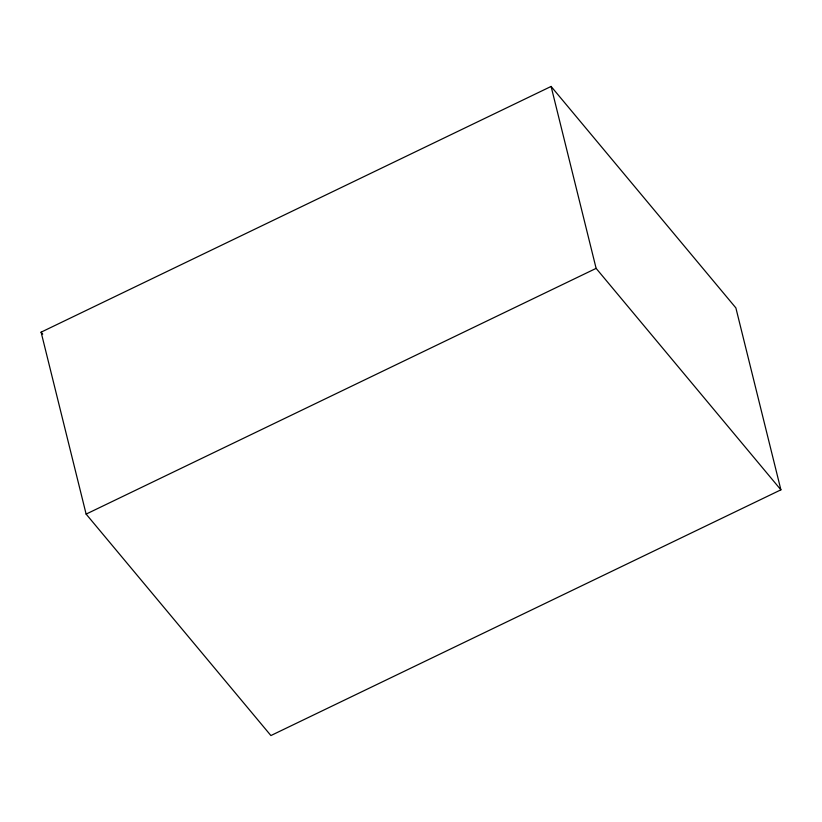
<?xml version="1.0" encoding="UTF-8"?>
<svg xmlns="http://www.w3.org/2000/svg" width="822" height="822" viewBox="0 0 822 822"><rect width="100%" height="100%" fill="white"/><g stroke="black" fill="none" stroke-linecap="round" stroke-linejoin="round"><path stroke-width="1.23" d="M41.1 332.17L551.1 86.444L735.875 307.901L780.9 489.83L270.9 735.556L86.125 514.099L41.1 332.17L42.744 334.133M86.125 514.099L596.125 268.373L780.9 489.83M551.1 86.444L596.125 268.373"/></g></svg>
